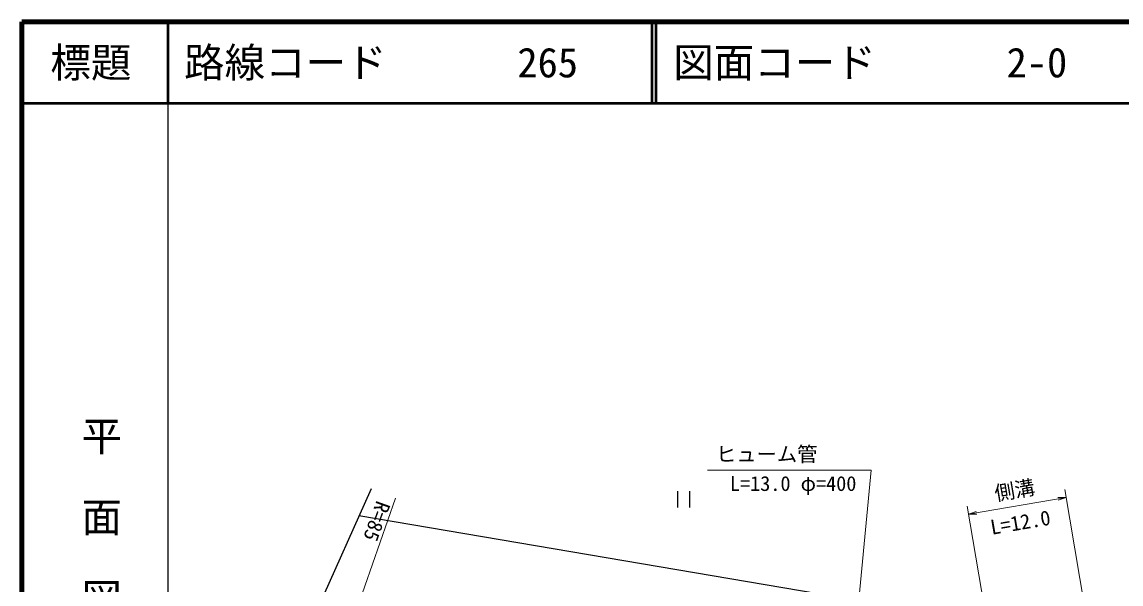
# Model space of a CAD drawing. Units: millimetres, scale not verified. Extents: x 40000 to 680000, y 20000 to 380000.
# Drawn here: x 40000 to 175643, y 310659 to 380000 of the extents above; entities that cross this region are included whole.
import ezdxf
from ezdxf.enums import TextEntityAlignment as Align

# ---------------------------------------------------------------- set-up
doc = ezdxf.new("R2010")
doc.units = ezdxf.units.MM
doc.header["$LTSCALE"] = 1000
for name, color, linetype, lineweight in [('M-BGD', 7, 'Continuous', 25), ('M-STR-HTXT', 7, 'Continuous', 13), ('M-TTL', 2, 'Continuous', 140), ('M-TTL-BAND', 7, 'Continuous', 25), ('M-TTL-LINE', 7, 'Continuous', 50), ('M-TTL-TXT', 7, 'Continuous', 50)]:
    doc.layers.add(name, color=color, linetype=linetype, lineweight=lineweight)
doc.styles.add('@ＭＳ ゴシック', font='')
doc.styles.add('ＭＳ ゴシック', font='')
doc.styles.get('@ＭＳ ゴシック').set_extended_font_data('@MS Gothic')
doc.styles.get('ＭＳ ゴシック').set_extended_font_data('MS Gothic')

# ---------------------------------------------------------------- blocks, each defined once
blk = doc.blocks.new('open_arrow')
at = {"color": 0, "linetype": 'Continuous', "lineweight": -2}
blk.add_lwpolyline([(7.5, 1.25), (0, 0), (7.5, -1.25)], dxfattribs=at)

msp = doc.modelspace()

# ---------------------------------------------------------------- linework, layer by layer
at = {"layer": 'M-BGD'}
for p, q in [((83079, 322422), (58631, 267629)), ((120912, 322114), (120912, 320114)), ((122412, 320114), (122412, 322114)), ((164870, 304949), (81588, 319081))]:
    msp.add_line(p, q, dxfattribs=at)
at = {"layer": 'M-STR-HTXT'}
for p, q in [((173991, 291387), (168690, 322314)), ((76210, 292949), (86109, 321268)), ((162052, 288800), (156660, 320252)), ((156829, 319266), (168859, 321329))]:
    msp.add_line(p, q, dxfattribs=at)
msp.add_lwpolyline([(140334, 277481), (144826, 324719), (124619, 324719)], dxfattribs=at)
at = {"layer": 'M-TTL'}
for p, q in [((40000, 380000), (40000, 20000)), ((680000, 380000), (40000, 380000))]:
    msp.add_line(p, q, dxfattribs=at)
at = {"layer": 'M-TTL-BAND'}
msp.add_line((58000, 370000), (58000, 20000), dxfattribs=at)
at = {"layer": 'M-TTL-LINE'}
for p, q in [((58000, 380000), (58000, 370000)), ((117750, 380000), (117750, 370000)), ((118250, 380000), (118250, 370000)), ((40000, 370000), (680000, 370000))]:
    msp.add_line(p, q, dxfattribs=at)

# ---------------------------------------------------------------- block references
at = {"layer": 'M-STR-HTXT', "xscale": 133, "yscale": 133}
for p, rotation in [((168859, 321329), 189.7), ((156829, 319266), 9.7)]:
    msp.add_blockref('open_arrow', p, dxfattribs=dict(at, rotation=rotation))

# ---------------------------------------------------------------- texts
at = {"layer": 'M-STR-HTXT', "style": 'ＭＳ ゴシック'}
for s, p in [('ヒューム管', (131919, 325219)), ('L=13.0 φ=400', (135177, 321591))]:
    msp.add_text(s, height=1833, dxfattribs=at).set_placement(p, align=Align.BOTTOM_CENTER)
for s, rotation, p in [('側溝', 9.728, (162759, 320790)), ('R=85', 250.216, (82418, 318891)), ('L=12.0', 9.728, (163472, 316819))]:
    msp.add_text(s, height=1833, rotation=rotation, dxfattribs=at).set_placement(p, align=Align.BOTTOM_CENTER)
at = {"layer": 'M-TTL-BAND', "style": '@ＭＳ ゴシック'}
msp.add_text('平  面  図', height=3666, rotation=270, dxfattribs=at).set_placement((49777, 306475), align=Align.MIDDLE_RIGHT)
at = {"layer": 'M-TTL-TXT', "style": 'ＭＳ ゴシック'}
msp.add_text('標題', height=3666, dxfattribs=at).set_placement((48500, 375000), align=Align.MIDDLE_CENTER)
for s, p in [('路線コード', (60000, 375000)), ('図面コード', (120380, 375000)), ('265', (101142, 375000)), ('2-0', (161521, 375000))]:
    msp.add_text(s, height=3666, dxfattribs=at).set_placement(p, align=Align.MIDDLE_LEFT)

doc.saveas('drawing.dxf')
